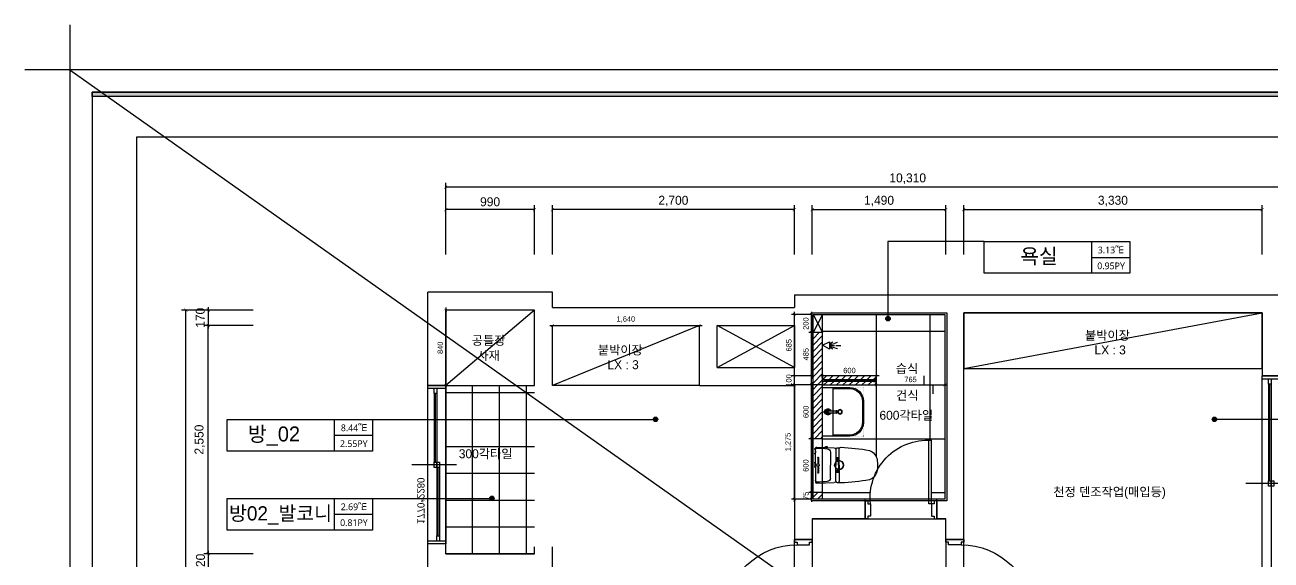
# Model space of a CAD drawing. Header units: inches. Extents: x 47110 to 276445, y 19043 to 183074.
# Drawn here: x 47110 to 61016, y 28919 to 34893 of the extents above; entities that cross this region are included whole.
import ezdxf
from ezdxf.enums import TextEntityAlignment as Align

# ---------------------------------------------------------------- set-up
doc = ezdxf.new("R2010")
doc.units = ezdxf.units.IN
doc.header["$LTSCALE"] = 50
doc.header["$MEASUREMENT"] = 0
doc.header["$PDSIZE"] = 700.071425
doc.linetypes.add('DOT', pattern=[0.25, 0, -0.25])
doc.linetypes.add('HIDDEN', pattern=[0.375, 0.25, -0.125])
for name, color, linetype in [('0-ELC TEXT', 7, 'Continuous'), ('03-TEXT', 3, 'Continuous'), ('03-WAL NEW', 3, 'Continuous'), ('06-FUR', 6, 'Continuous'), ('07-DIM', 1, 'Continuous'), ('07-DIM WAL', 5, 'Continuous'), ('08-HAT', 8, 'Continuous'), ('BATH', 4, 'Continuous'), ('C-WALL1', 2, 'Continuous'), ('CO-BATH', 6, 'Continuous'), ('F-SYM', 7, 'Continuous'), ('fin', 5, 'Continuous'), ('FORM(YOURNAME)-11', 1, 'Continuous'), ('HL', 6, 'HIDDEN'), ('TOILET-1', 6, 'Continuous'), ('WAL NEW', 3, 'Continuous'), ('도면층2', 2, 'Continuous'), ('도면층4', 4, 'Continuous'), ('도면층5', 5, 'Continuous'), ('도면층8', 8, 'Continuous')]:
    doc.layers.add(name, color=color, linetype=linetype)
doc.styles.add('HY 울릉도 L', font='H2GTRM.TTF')
doc.styles.add('YOURNAME', font='@Microsoft JhengHei Light.ttf')
doc.styles.add('넥슨고딕', font='@Microsoft JhengHei Light.ttf')
doc.styles.add('마감재', font='stylu.ttf')
doc.styles.add('코레일둥고', font='')
doc.styles.get('코레일둥고').set_extended_font_data('THE정고딕110')
doc.dimstyles.new('30', dxfattribs={"dimscale": 30, "dimtxt": 2, "dimasz": 1, "dimexe": 1, "dimexo": 1, "dimgap": 1, "dimtad": 1, "dimdec": 0, "dimrnd": 0.05, "dimdsep": 46, "dimlunit": 6, "dimtxsty": 'HY 울릉도 L', "dimblk": 'ARCHTICK', "dimcen": 2.5, "dimdle": 1, "dimclrd": 133, "dimclre": 133, "dimclrt": 30, "dimadec": 0, "dimazin": 0, "dimtfac": 1, "dimtdec": 0, "dimtix": 1, "dimtmove": 2, "dimatfit": 3, "dimldrblk": 'ARCHTICK', "dimfxl": 1, "dimlwd": -1, "dimlwe": -1, "dimarcsym": 0})
doc.dimstyles.new('벽치수 Copy of DIM-50', dxfattribs={"dimscale": 50, "dimtxt": 2, "dimasz": 0.7, "dimexe": 1, "dimexo": 1, "dimgap": 0.7, "dimtad": 1, "dimdec": 0, "dimzin": 1, "dimdsep": 46, "dimlunit": 6, "dimtxsty": '마감재', "dimblk": 'ARCHTICK', "dimcen": -0.09, "dimclrd": 256, "dimclre": 256, "dimclrt": 3, "dimadec": 0, "dimazin": 0, "dimtfac": 1, "dimtdec": 0, "dimtix": 1, "dimtmove": 2, "dimatfit": 0, "dimldrblk": 'ARCHTICK', "dimfxl": 1, "dimtolj": 1, "dimtzin": 0, "dimarcsym": 0})
pattern_1 = [(45, (-10, -59.66), (-35.35534, 35.35534), [])]

# ---------------------------------------------------------------- blocks, each defined once
blk = doc.blocks.new('FORM-PLAN')
at = {"layer": 'FORM(YOURNAME)-11'}
h = blk.add_hatch(color=256, dxfattribs=at)
h.dxf.hatch_style = 1
h.paths.add_polyline_path([(-71444, 55115), (10556, 55115), (10556, 54915), (-71444, 54915)])
h.paths.add_polyline_path([(-71444, -2085), (10556, -2085), (10556, -2285), (-71444, -2285)])
at = {"layer": 'Defpoints', "color": 1}
blk.add_lwpolyline([(-72444, 58115), (-72444, 56115), (-74444, 56115)], dxfattribs=at)
at = {"layer": 'Defpoints', "color": 158}
for points in [[(-71444, -2285), (10556, -2285), (10556, 55115), (-71444, 55115)], [(-69444, 53115), (-64, 53115), (-64, 1215), (-69444, 1215)]]:
    blk.add_lwpolyline(points, close=True, dxfattribs=at)
at = {"layer": 'FORM(YOURNAME)-11', "color": 250}
blk.add_lwpolyline([(-72444, -3285), (11556, -3285), (11556, 56115), (-72444, 56115)], close=True, dxfattribs=at)
at = {"layer": 'FORM(YOURNAME)-11'}
blk.add_lwpolyline([(-71444, 55115), (10556, 55115), (10556, 54915), (-71444, 54915)], close=True, dxfattribs=at)
at = {"layer": 'FORM(YOURNAME)-11', "color": 3, "style": 'YOURNAME'}
for tag, height, p in [('1', 450, (9905, 18188)), ('2', 450, (9905, 17544)), ('3', 450, (9905, 16257)), ('4', 450, (9905, 14326)), ('5', 515, (9905, 12009)), ('6', 515, (9905, 9757)), ('7', 515, (9905, 7504)), ('8', 515, (9905, 5252)), ('9', 515, (9905, 2999)), ('10', 515, (5655, 811)), ('11', 515, (9905, 747)), ('12', 515, (5655, -1441)), ('13', 515, (9905, -1441))]:
    blk.add_attdef(tag, text='', height=height, dxfattribs=at).set_placement(p, align=Align.MIDDLE_RIGHT)
blk = doc.blocks.new('_ArchTick')
at = {"color": 0, "linetype": 'ByBlock', "const_width": 0.15}
blk.add_lwpolyline([(-0.5, -0.5), (0.5, 0.5)], dxfattribs=at)
blk = doc.blocks.new('*D101')
at = {"layer": '07-DIM', "lineweight": -2, "transparency": 16777216}
for p, q in [((51806, 32331), (51806, 33131)), ((62116, 32331), (62116, 33131)), ((62116, 33081), (51806, 33081))]:
    blk.add_line(p, q, dxfattribs=at)
at = {"layer": 'Defpoints', "color": 0, "transparency": 16777216}
for p in [(51806, 33081), (51806, 32281), (62116, 32281)]:
    blk.add_point(p, dxfattribs=at)
at = {"layer": '07-DIM', "lineweight": -2, "transparency": 16777216, "xscale": 35, "yscale": 35, "zscale": 35, "rotation": 180}
blk.add_blockref('_ArchTick', (51806, 33081), dxfattribs=at)
at = {"layer": '07-DIM', "lineweight": -2, "transparency": 16777216, "xscale": 35, "yscale": 35, "zscale": 35}
blk.add_blockref('_ArchTick', (62116, 33081), dxfattribs=at)
at = {"layer": '07-DIM', "color": 3, "transparency": 16777216, "insert": (56961, 33176), "char_height": 100, "attachment_point": 5, "style": '마감재'}
blk.add_mtext('\\A1;10,310', dxfattribs=at)
blk = doc.blocks.new('*D102')
at = {"layer": '07-DIM', "lineweight": -2, "transparency": 16777216}
for p, q in [((52996, 32331), (52996, 32881)), ((55696, 32831), (52996, 32831)), ((55696, 32331), (55696, 32881))]:
    blk.add_line(p, q, dxfattribs=at)
at = {"layer": 'Defpoints', "color": 0, "transparency": 16777216}
for p in [(52996, 32831), (52996, 32281), (55696, 32281)]:
    blk.add_point(p, dxfattribs=at)
at = {"layer": '07-DIM', "lineweight": -2, "transparency": 16777216, "xscale": 35, "yscale": 35, "zscale": 35, "rotation": 180}
blk.add_blockref('_ArchTick', (52996, 32831), dxfattribs=at)
at = {"layer": '07-DIM', "lineweight": -2, "transparency": 16777216, "xscale": 35, "yscale": 35, "zscale": 35}
blk.add_blockref('_ArchTick', (55696, 32831), dxfattribs=at)
at = {"layer": '07-DIM', "color": 3, "transparency": 16777216, "insert": (54346, 32926), "char_height": 100, "attachment_point": 5, "style": '마감재'}
blk.add_mtext('\\A1;2,700', dxfattribs=at)
blk = doc.blocks.new('*D103')
at = {"layer": '07-DIM', "lineweight": -2, "transparency": 16777216}
for p, q in [((51806, 32331), (51806, 32881)), ((52796, 32831), (51806, 32831)), ((52796, 32331), (52796, 32881))]:
    blk.add_line(p, q, dxfattribs=at)
at = {"layer": 'Defpoints', "color": 0, "transparency": 16777216}
for p in [(51806, 32831), (51806, 32281), (52796, 32281)]:
    blk.add_point(p, dxfattribs=at)
at = {"layer": '07-DIM', "lineweight": -2, "transparency": 16777216, "xscale": 35, "yscale": 35, "zscale": 35, "rotation": 180}
blk.add_blockref('_ArchTick', (51806, 32831), dxfattribs=at)
at = {"layer": '07-DIM', "lineweight": -2, "transparency": 16777216, "xscale": 35, "yscale": 35, "zscale": 35}
blk.add_blockref('_ArchTick', (52796, 32831), dxfattribs=at)
at = {"layer": '07-DIM', "color": 3, "transparency": 16777216, "insert": (52301, 32918), "char_height": 100, "attachment_point": 5, "style": '마감재'}
blk.add_mtext('\\A1;990', dxfattribs=at)
blk = doc.blocks.new('*D104')
at = {"layer": '07-DIM', "lineweight": -2, "transparency": 16777216}
for p, q in [((55896, 32331), (55896, 32881)), ((55896, 32831), (57386, 32831)), ((57386, 32331), (57386, 32881))]:
    blk.add_line(p, q, dxfattribs=at)
at = {"layer": 'Defpoints', "color": 0, "transparency": 16777216}
for p in [(57386, 32831), (55896, 32281), (57386, 32281)]:
    blk.add_point(p, dxfattribs=at)
at = {"layer": '07-DIM', "lineweight": -2, "transparency": 16777216, "xscale": 35, "yscale": 35, "zscale": 35, "rotation": 180}
blk.add_blockref('_ArchTick', (55896, 32831), dxfattribs=at)
at = {"layer": '07-DIM', "lineweight": -2, "transparency": 16777216, "xscale": 35, "yscale": 35, "zscale": 35}
blk.add_blockref('_ArchTick', (57386, 32831), dxfattribs=at)
at = {"layer": '07-DIM', "color": 3, "transparency": 16777216, "insert": (56641, 32926), "char_height": 100, "attachment_point": 5, "style": '마감재'}
blk.add_mtext('\\A1;1,490', dxfattribs=at)
blk = doc.blocks.new('*D105')
at = {"layer": '07-DIM', "lineweight": -2, "transparency": 16777216}
for p, q in [((57586, 32331), (57586, 32881)), ((57586, 32831), (60916, 32831)), ((60916, 32331), (60916, 32881))]:
    blk.add_line(p, q, dxfattribs=at)
at = {"layer": 'Defpoints', "color": 0, "transparency": 16777216}
for p in [(60916, 32831), (57586, 32281), (60916, 32281)]:
    blk.add_point(p, dxfattribs=at)
at = {"layer": '07-DIM', "lineweight": -2, "transparency": 16777216, "xscale": 35, "yscale": 35, "zscale": 35, "rotation": 180}
blk.add_blockref('_ArchTick', (57586, 32831), dxfattribs=at)
at = {"layer": '07-DIM', "lineweight": -2, "transparency": 16777216, "xscale": 35, "yscale": 35, "zscale": 35}
blk.add_blockref('_ArchTick', (60916, 32831), dxfattribs=at)
at = {"layer": '07-DIM', "color": 3, "transparency": 16777216, "insert": (59251, 32926), "char_height": 100, "attachment_point": 5, "style": '마감재'}
blk.add_mtext('\\A1;3,330', dxfattribs=at)
blk = doc.blocks.new('*D114')
at = {"layer": '07-DIM', "lineweight": -2, "transparency": 16777216}
for p, q in [((49656, 31709), (48856, 31709)), ((48906, 24769), (48906, 31709)), ((49656, 24769), (48856, 24769))]:
    blk.add_line(p, q, dxfattribs=at)
at = {"layer": 'Defpoints', "color": 0, "transparency": 16777216}
for p in [(48906, 31709), (49706, 31709), (49706, 24769)]:
    blk.add_point(p, dxfattribs=at)
at = {"layer": '07-DIM', "lineweight": -2, "transparency": 16777216, "xscale": 35, "yscale": 35, "zscale": 35}
for p, rotation in [((48906, 31709), 90), ((48906, 24769), 270)]:
    blk.add_blockref('_ArchTick', p, dxfattribs=dict(at, rotation=rotation))
at = {"layer": '07-DIM', "color": 3, "transparency": 16777216, "insert": (48812, 28239), "char_height": 100, "attachment_point": 5, "rotation": 90, "style": '마감재'}
blk.add_mtext('\\A1;6,940', dxfattribs=at)
blk = doc.blocks.new('fffsere')
blk.add_circle((58066, 29979), 50)
at = {"layer": 'C-WALL1'}
for p, q in [((61266, 30869), (61266, 31539)), ((61266, 28149), (61266, 29069))]:
    blk.add_line(p, q, dxfattribs=at)
at = {"layer": '도면층2'}
for p, q in [((58566, 31879), (51946, 31879)), ((58566, 31879), (58566, 31739)), ((61266, 31909), (62656, 31909)), ((61266, 31739), (61266, 31909)), ((62656, 30869), (62656, 31909)), ((61266, 31739), (58566, 31739)), ((61466, 30869), (61466, 31709)), ((61466, 31709), (62456, 31709)), ((62456, 30869), (62456, 31709)), ((56676, 31679), (53346, 31679)), ((53346, 31679), (53346, 30974)), ((56676, 29149), (56676, 31679)), ((59426, 31539), (58566, 31539)), ((58566, 31539), (58566, 31069)), ((59426, 31069), (59426, 31539)), ((59626, 30869), (59626, 31539)), ((61266, 31539), (59626, 31539)), ((59426, 31069), (58566, 31069)), ((53146, 30974), (53346, 30974)), ((59626, 30869), (58566, 30869)), ((58566, 30869), (58566, 29149)), ((62456, 30869), (62656, 30869)), ((56976, 29579), (56976, 29379)), ((57776, 29579), (57776, 29379)), ((56876, 29149), (56876, 29379)), ((56876, 29379), (56976, 29379)), ((57776, 29379), (58366, 29379)), ((58366, 29379), (58366, 29149)), ((56676, 29149), (56876, 29149)), ((58566, 29149), (58366, 29149)), ((61466, 28989), (61466, 29069)), ((62456, 28989), (62456, 29099)), ((62456, 29099), (62656, 29099)), ((62656, 28019), (62656, 29099)), ((61466, 28989), (62456, 28989))]:
    blk.add_line(p, q, dxfattribs=at)
blk.add_lwpolyline([(56866, 29579), (58376, 29579), (58376, 31679), (56866, 31679)], close=True, dxfattribs=at)
blk.add_lwpolyline([(58366, 29379), (56876, 29379)], dxfattribs=at)
at = {"layer": '도면층4'}
for p, q in [((53346, 30974), (53146, 30974)), ((53346, 30944), (53146, 30944)), ((53261, 29804), (53261, 30884)), ((53346, 28574), (53346, 30974)), ((62656, 30869), (62456, 30869)), ((62456, 30869), (62456, 29099)), ((62656, 30839), (62456, 30839)), ((62571, 30014), (62571, 30779)), ((62656, 29099), (62656, 30869)), ((57036, 29549), (57036, 30259)), ((57036, 30259), (57066, 30259)), ((57066, 29549), (57066, 30258)), ((62336, 29984), (62836, 29984)), ((62541, 29189), (62541, 29954)), ((53026, 29774), (53526, 29774)), ((56976, 29379), (56976, 29579)), ((56976, 29579), (56976, 29379)), ((57036, 29549), (57066, 29549)), ((57776, 29579), (57776, 29379)), ((57776, 29379), (56976, 29379)), ((56676, 28249), (56676, 29149)), ((56676, 29149), (56876, 29149)), ((56876, 29149), (56876, 28249)), ((58366, 29149), (58366, 28249)), ((58566, 29149), (58366, 29149)), ((58566, 28249), (58566, 29149)), ((62456, 29129), (62656, 29129)), ((62456, 29099), (62656, 29099))]:
    blk.add_line(p, q, dxfattribs=at)
for points in [[(53246, 30884), (53276, 30884), (53276, 30944), (53246, 30944)], [(62556, 30779), (62586, 30779), (62586, 30839), (62556, 30839)], [(62526, 29954), (62556, 29954), (62556, 30014), (62526, 30014)], [(62556, 29954), (62586, 29954), (62586, 30014), (62556, 30014)], [(53216, 29744), (53246, 29744), (53246, 29804), (53216, 29804)], [(53246, 29744), (53276, 29744), (53276, 29804), (53246, 29804)], [(62526, 29129), (62556, 29129), (62556, 29189), (62526, 29189)]]:
    blk.add_lwpolyline(points, close=True, dxfattribs=at)
for points in [[(56976, 29579), (57006, 29579), (57006, 29549), (57036, 29549), (57036, 29409), (57006, 29409), (57006, 29379), (56976, 29379), (56976, 29579)], [(57776, 29579), (57746, 29579), (57746, 29549), (57716, 29549), (57716, 29409), (57746, 29409), (57746, 29379), (57776, 29379), (57776, 29579)], [(56676, 29149), (56676, 29119), (56706, 29119), (56706, 29089), (56846, 29089), (56846, 29119), (56876, 29119), (56876, 29149), (56676, 29149)], [(58566, 29149), (58566, 29119), (58536, 29119), (58536, 29089), (58396, 29089), (58396, 29119), (58366, 29119), (58366, 29149), (58566, 29149)]]:
    blk.add_lwpolyline(points, dxfattribs=at)
at = {"layer": '도면층5'}
for p, q in [((53246, 30884), (53246, 29804)), ((53276, 30884), (53276, 29804)), ((62556, 30779), (62556, 30014)), ((62586, 30779), (62586, 30014)), ((62526, 29954), (62526, 29189)), ((62556, 29954), (62556, 29189)), ((53246, 29744), (53246, 28664))]:
    blk.add_line(p, q, dxfattribs=at)
for centre, radius, start, end in [((57074, 29613), 646, 354.2444, 93.3276), ((56706, 28279), 810, 90, 177.8774), ((58536, 28279), 810, 2.1226, 90)]:
    blk.add_arc(centre, radius, start, end, dxfattribs=at)
at = {"layer": '도면층8'}
for p, q in [((58566, 31069), (59426, 31539)), ((59426, 31069), (58566, 31539))]:
    blk.add_line(p, q, dxfattribs=at)
at = {"layer": '도면층4', "style": '코레일둥고'}
blk.add_text('1770*2280', height=80, rotation=90, dxfattribs=at).set_placement((62773, 29322))
blk = doc.blocks.new('*D169')
at = {"layer": '07-DIM WAL', "color": 133, "transparency": 16777216}
for p, q in [((51776, 31709), (51776, 31709)), ((51806, 31739), (51806, 30839)), ((51776, 30869), (51776, 30869))]:
    blk.add_line(p, q, dxfattribs=at)
at = {"layer": 'Defpoints', "color": 0, "transparency": 16777216}
for p in [(51806, 31709), (51806, 30869), (51806, 30869)]:
    blk.add_point(p, dxfattribs=at)
at = {"layer": '07-DIM WAL', "color": 133, "transparency": 16777216, "xscale": 30, "yscale": 30, "zscale": 30}
for p, rotation in [((51806, 31709), 90), ((51806, 30869), 270)]:
    blk.add_blockref('_ArchTick', p, dxfattribs=dict(at, rotation=rotation))
at = {"layer": '07-DIM WAL', "color": 30, "transparency": 16777216, "insert": (51745, 31289), "char_height": 60, "attachment_point": 5, "rotation": 90, "style": 'HY 울릉도 L'}
blk.add_mtext('840', dxfattribs=at)
blk = doc.blocks.new('*D170')
at = {"layer": '07-DIM WAL', "color": 133, "transparency": 16777216}
for p, q in [((52996, 31569), (52996, 31569)), ((54636, 31569), (54636, 31569)), ((52966, 31539), (54666, 31539))]:
    blk.add_line(p, q, dxfattribs=at)
at = {"layer": 'Defpoints', "color": 0, "transparency": 16777216}
for p in [(52996, 31539), (54636, 31539), (54636, 31539)]:
    blk.add_point(p, dxfattribs=at)
at = {"layer": '07-DIM WAL', "color": 133, "transparency": 16777216, "xscale": 30, "yscale": 30, "zscale": 30, "rotation": 180}
blk.add_blockref('_ArchTick', (52996, 31539), dxfattribs=at)
at = {"layer": '07-DIM WAL', "color": 133, "transparency": 16777216, "xscale": 30, "yscale": 30, "zscale": 30}
blk.add_blockref('_ArchTick', (54636, 31539), dxfattribs=at)
at = {"layer": '07-DIM WAL', "color": 30, "transparency": 16777216, "insert": (53816, 31605), "char_height": 60, "attachment_point": 5, "style": 'HY 울릉도 L'}
blk.add_mtext('1,640', dxfattribs=at)
blk = doc.blocks.new('A$C4B2D31F0')
at = {"layer": 'fin', "color": 4}
for p, q in [((185, 691), (20, 691)), ((37, 692), (25, 692)), ((37, 692), (50, 692)), ((201, 691), (366, 691)), ((13, 466), (193, 466)), ((193, 427), (14, 427)), ((48, 524), (193, 524)), ((338, 524), (193, 524)), ((373, 466), (193, 466)), ((193, 427), (372, 427))]:
    blk.add_line(p, q, dxfattribs=at)
for points in [[(20, 691), (8, 691, 0.421209), (-7, 676), (-2, 481, 0.001659)], [(366, 691), (378, 691, -0.421209), (393, 676), (388, 481, -0.001659)], [(13, 466, 0.371724), (-2, 451, 0.003515), (-1, 420, 0.320541)], [(373, 466, -0.371724), (388, 451, -0.003515), (387, 420, -0.320541)]]:
    blk.add_lwpolyline(points, format="xyb", dxfattribs=at)
for centre, radius, start, end in [((25, 707), 15, 180, 270), ((50, 707), 15, 270, 0), ((20, 675), 16, 90, 179.3116), ((1004, 663), 1000, 179.3116, 185.9437), ((49, 564), 40, 185.9437, 267.5129), ((336, 564), 40, 272.4871, 354.0563), ((366, 675), 16, 0.6884, 90), ((-618, 663), 1000, 354.0563, 0.6884), ((14, 407), 20, 90, 182.3333), ((13, 481), 15, 181.3651, 270), ((372, 407), 20, 357.6667, 90), ((373, 481), 15, 270, 358.6349), ((2198, 496), 2206, 182.3333, 190.6081), ((-1812, 496), 2206, 349.3919, 357.6667), ((149, 129), 126, 198.2964, 263.4241), ((193, 406), 406, 261.6993, 270), ((193, 406), 406, 270, 278.3007), ((237, 129), 126, 276.5759, 341.7036)]:
    blk.add_arc(centre, radius, start, end, dxfattribs=at)
at = {"layer": 'HL', "linetype": 'Continuous'}
for p, q in [((169, 697), (169, 707)), ((169, 697), (217, 697)), ((186, 693), (181, 697)), ((200, 693), (205, 697)), ((217, 697), (217, 707)), ((-16, 577), (-16, 565)), ((-12, 581), (-5, 581)), ((-12, 561), (-4, 561)), ((106, 666), (184, 666)), ((106, 659), (185, 659)), ((182, 686), (186, 693)), ((187, 651), (182, 686)), ((182, 686), (204, 686)), ((186, 693), (200, 693)), ((187, 651), (199, 651)), ((199, 651), (204, 686)), ((204, 686), (200, 693)), ((200, 659), (279, 659)), ((201, 666), (279, 666)), ((193, 434), (147, 434)), ((193, 434), (239, 434))]:
    blk.add_line(p, q, dxfattribs=at)
for points in [[(110, 427), (110, 451, -0.414214), (114, 455), (131, 455, -0.414214), (135, 451), (135, 435), (135, 427)], [(135, 435), (145, 435, -0.414214), (147, 433), (147, 427)], [(251, 435), (241, 435, 0.414214), (239, 433), (239, 427)], [(276, 427), (276, 451, 0.414214), (272, 455), (255, 455, 0.414214), (251, 451), (251, 435), (251, 427)]]:
    blk.add_lwpolyline(points, format="xyb", dxfattribs=at)
for centre in [(123, 441), (263, 441)]:
    blk.add_circle(centre, 8, dxfattribs=at)
for centre, radius, start, end in [((-12, 577), 4, 90, 180), ((-12, 565), 4, 180, 270), ((106, 663), 3.5, 90, 270), ((279, 663), 3.5, 270, 90)]:
    blk.add_arc(centre, radius, start, end, dxfattribs=at)
blk = doc.blocks.new('B-003')
blk.add_line((0, 0), (0, -65))
at = {"layer": 'CO-BATH'}
for p, q in [((272, 0), (-272, 0)), ((272, -305), (272, 0)), ((-272, 0), (-272, -305)), ((-122, -455), (122, -455))]:
    blk.add_line(p, q, dxfattribs=at)
at = {"layer": 'CO-BATH', "color": 8}
for p, q in [((-262, -120), (-262, -295)), ((262, -120), (-262, -120)), ((-13, -60), (-13, -151)), ((12, -60), (12, -151)), ((262, -295), (262, -120)), ((-15, -156), (-15, -161)), ((-15, -161), (14, -161)), ((-14, -151), (-14, -156)), ((13, -151), (13, -156)), ((14, -156), (14, -161)), ((-112, -445), (112, -445))]:
    blk.add_line(p, q, dxfattribs=at)
at = {"layer": 'CO-BATH', "color": 251}
for p, q in [((-15, -156), (14, -156)), ((-14, -151), (13, -151))]:
    blk.add_line(p, q, dxfattribs=at)
at = {"layer": 'CO-BATH', "color": 8, "linetype": 'DOT'}
blk.add_lwpolyline([(-272, -455), (272, -455), (272, 0), (-272, 0)], close=True, dxfattribs=at)
at = {"layer": 'CO-BATH', "color": 8}
blk.add_circle((0, -195), 25, dxfattribs=at)
at = {"layer": 'CO-BATH', "color": 251}
blk.add_circle((0, -195), 20, dxfattribs=at)
at = {"layer": 'CO-BATH', "color": 8}
for centre, radius, start, end in [((0, -60), 35, 290.9248, 249.0751), ((0, -60), 12.5, 360, 180), ((-112, -295), 150, 180, 270), ((112, -295), 150, 270, 0)]:
    blk.add_arc(centre, radius, start, end, dxfattribs=at)
at = {"layer": 'CO-BATH', "color": 251}
for radius, start, end in [(30, 294.6243, 245.3757), (25, 300, 240), (18, 313.9829, 226.017)]:
    blk.add_arc((0, -60), radius, start, end, dxfattribs=at)
at = {"layer": 'CO-BATH'}
for centre, start, end in [((-122, -305), 180, 270), ((122, -305), 270, 0)]:
    blk.add_arc(centre, 150, start, end, dxfattribs=at)
blk = doc.blocks.new('AC-8')
at = {"layer": 'BATH'}
for p, q in [((-51, 54), (0, 143)), ((45, 54), (-51, 54)), ((-25, 47), (-46, 12)), ((-14, 47), (-28, -8)), ((-2, 49), (-2, -11)), ((0, 143), (45, 54)), ((10, 47), (25, -8)), ((22, 47), (43, 12)), ((-31, -16), (-41, -49)), ((-2, -27), (-2, -89)), ((28, -16), (38, -49))]:
    blk.add_line(p, q, dxfattribs=at)
blk = doc.blocks.new('*D291')
at = {"layer": '07-DIM WAL', "color": 133, "transparency": 16777216}
for p, q in [((55876, 30874), (55856, 30874)), ((55886, 30904), (55886, 30244)), ((55876, 30274), (55856, 30274))]:
    blk.add_line(p, q, dxfattribs=at)
at = {"layer": 'Defpoints', "color": 0, "transparency": 16777216}
for p in [(55906, 30874), (55886, 30274), (55906, 30274)]:
    blk.add_point(p, dxfattribs=at)
at = {"layer": '07-DIM WAL', "color": 133, "transparency": 16777216, "xscale": 30, "yscale": 30, "zscale": 30}
for p, rotation in [((55886, 30874), 90), ((55886, 30274), 270)]:
    blk.add_blockref('_ArchTick', p, dxfattribs=dict(at, rotation=rotation))
at = {"layer": '07-DIM WAL', "color": 30, "transparency": 16777216, "insert": (55825, 30574), "char_height": 60, "attachment_point": 5, "rotation": 90, "style": 'HY 울릉도 L'}
blk.add_mtext('600', dxfattribs=at)
blk = doc.blocks.new('*D292')
at = {"layer": '07-DIM WAL', "color": 133, "transparency": 16777216}
for p, q in [((55876, 30274), (55856, 30274)), ((55886, 30304), (55886, 29644)), ((55876, 29674), (55856, 29674))]:
    blk.add_line(p, q, dxfattribs=at)
at = {"layer": 'Defpoints', "color": 0, "transparency": 16777216}
for p in [(55906, 30274), (55886, 29674), (55906, 29674)]:
    blk.add_point(p, dxfattribs=at)
at = {"layer": '07-DIM WAL', "color": 133, "transparency": 16777216, "xscale": 30, "yscale": 30, "zscale": 30}
for p, rotation in [((55886, 30274), 90), ((55886, 29674), 270)]:
    blk.add_blockref('_ArchTick', p, dxfattribs=dict(at, rotation=rotation))
at = {"layer": '07-DIM WAL', "color": 30, "transparency": 16777216, "insert": (55825, 29974), "char_height": 60, "attachment_point": 5, "rotation": 90, "style": 'HY 울릉도 L'}
blk.add_mtext('600', dxfattribs=at)
blk = doc.blocks.new('*D293')
at = {"layer": '07-DIM WAL', "color": 133, "transparency": 16777216}
for p, q in [((55876, 29674), (55856, 29674)), ((55886, 29704), (55886, 29569)), ((55876, 29599), (55856, 29599))]:
    blk.add_line(p, q, dxfattribs=at)
at = {"layer": 'Defpoints', "color": 0, "transparency": 16777216}
for p in [(55906, 29674), (55886, 29599), (55906, 29599)]:
    blk.add_point(p, dxfattribs=at)
at = {"layer": '07-DIM WAL', "color": 133, "transparency": 16777216, "xscale": 30, "yscale": 30, "zscale": 30}
for p, rotation in [((55886, 29674), 270), ((55886, 29599), 90)]:
    blk.add_blockref('_ArchTick', p, dxfattribs=dict(at, rotation=rotation))
at = {"layer": '07-DIM WAL', "color": 30, "transparency": 16777216, "insert": (55825, 29637), "char_height": 60, "attachment_point": 5, "rotation": 90, "style": 'HY 울릉도 L'}
blk.add_mtext('75', dxfattribs=at)
blk = doc.blocks.new('*D294')
at = {"layer": '07-DIM WAL', "color": 133, "transparency": 16777216}
for p, q in [((55876, 30874), (55666, 30874)), ((55696, 29569), (55696, 30904)), ((55876, 29599), (55666, 29599))]:
    blk.add_line(p, q, dxfattribs=at)
at = {"layer": 'Defpoints', "color": 0, "transparency": 16777216}
for p in [(55696, 30874), (55906, 30874), (55906, 29599)]:
    blk.add_point(p, dxfattribs=at)
at = {"layer": '07-DIM WAL', "color": 133, "transparency": 16777216, "xscale": 30, "yscale": 30, "zscale": 30}
for p, rotation in [((55696, 30874), 90), ((55696, 29599), 270)]:
    blk.add_blockref('_ArchTick', p, dxfattribs=dict(at, rotation=rotation))
at = {"layer": '07-DIM WAL', "color": 30, "transparency": 16777216, "insert": (55630, 30237), "char_height": 60, "attachment_point": 5, "rotation": 90, "style": 'HY 울릉도 L'}
blk.add_mtext('1,275', dxfattribs=at)
blk = doc.blocks.new('*D295')
at = {"layer": '07-DIM WAL', "color": 133, "transparency": 16777216}
for p, q in [((55876, 31659), (55856, 31659)), ((55886, 31689), (55886, 31429)), ((55876, 31459), (55856, 31459))]:
    blk.add_line(p, q, dxfattribs=at)
at = {"layer": 'Defpoints', "color": 0, "transparency": 16777216}
for p in [(55906, 31659), (55886, 31459), (55906, 31459)]:
    blk.add_point(p, dxfattribs=at)
at = {"layer": '07-DIM WAL', "color": 133, "transparency": 16777216, "xscale": 30, "yscale": 30, "zscale": 30}
for p, rotation in [((55886, 31659), 270), ((55886, 31459), 90)]:
    blk.add_blockref('_ArchTick', p, dxfattribs=dict(at, rotation=rotation))
at = {"layer": '07-DIM WAL', "color": 30, "transparency": 16777216, "insert": (55825, 31559), "char_height": 60, "attachment_point": 5, "rotation": 90, "style": 'HY 울릉도 L'}
blk.add_mtext('200', dxfattribs=at)
blk = doc.blocks.new('*D296')
at = {"layer": '07-DIM WAL', "color": 133, "transparency": 16777216}
for p, q in [((55876, 31459), (55856, 31459)), ((55886, 31489), (55886, 30944)), ((55876, 30974), (55856, 30974))]:
    blk.add_line(p, q, dxfattribs=at)
at = {"layer": 'Defpoints', "color": 0, "transparency": 16777216}
for p in [(55906, 31459), (55886, 30974), (55906, 30974)]:
    blk.add_point(p, dxfattribs=at)
at = {"layer": '07-DIM WAL', "color": 133, "transparency": 16777216, "xscale": 30, "yscale": 30, "zscale": 30}
for p, rotation in [((55886, 31459), 90), ((55886, 30974), 270)]:
    blk.add_blockref('_ArchTick', p, dxfattribs=dict(at, rotation=rotation))
at = {"layer": '07-DIM WAL', "color": 30, "transparency": 16777216, "insert": (55825, 31217), "char_height": 60, "attachment_point": 5, "rotation": 90, "style": 'HY 울릉도 L'}
blk.add_mtext('485', dxfattribs=at)
blk = doc.blocks.new('*D297')
at = {"layer": '07-DIM WAL', "color": 133, "transparency": 16777216}
for p, q in [((55876, 31659), (55666, 31659)), ((55696, 30944), (55696, 31689)), ((55876, 30974), (55666, 30974))]:
    blk.add_line(p, q, dxfattribs=at)
at = {"layer": 'Defpoints', "color": 0, "transparency": 16777216}
for p in [(55696, 31659), (55906, 31659), (55906, 30974)]:
    blk.add_point(p, dxfattribs=at)
at = {"layer": '07-DIM WAL', "color": 133, "transparency": 16777216, "xscale": 30, "yscale": 30, "zscale": 30}
for p, rotation in [((55696, 31659), 90), ((55696, 30974), 270)]:
    blk.add_blockref('_ArchTick', p, dxfattribs=dict(at, rotation=rotation))
at = {"layer": '07-DIM WAL', "color": 30, "transparency": 16777216, "insert": (55635, 31317), "char_height": 60, "attachment_point": 5, "rotation": 90, "style": 'HY 울릉도 L'}
blk.add_mtext('685', dxfattribs=at)
blk = doc.blocks.new('*D298')
at = {"layer": '07-DIM WAL', "color": 133, "transparency": 16777216}
for p, q in [((55856, 30974), (55666, 30974)), ((55856, 30874), (55666, 30874)), ((55696, 30844), (55696, 31004))]:
    blk.add_line(p, q, dxfattribs=at)
at = {"layer": 'Defpoints', "color": 0, "transparency": 16777216}
for p in [(55696, 30974), (55886, 30974), (55886, 30874)]:
    blk.add_point(p, dxfattribs=at)
at = {"layer": '07-DIM WAL', "color": 133, "transparency": 16777216, "xscale": 30, "yscale": 30, "zscale": 30}
for p, rotation in [((55696, 30974), 270), ((55696, 30874), 90)]:
    blk.add_blockref('_ArchTick', p, dxfattribs=dict(at, rotation=rotation))
at = {"layer": '07-DIM WAL', "color": 30, "transparency": 16777216, "insert": (55635, 30924), "char_height": 60, "attachment_point": 5, "rotation": 90, "style": 'HY 울릉도 L'}
blk.add_mtext('100', dxfattribs=at)
blk = doc.blocks.new('*D299')
at = {"layer": '07-DIM WAL', "color": 133, "transparency": 16777216}
for p, q in [((56641, 30974), (55981, 30974)), ((56011, 31004), (56011, 31004)), ((56611, 31004), (56611, 31004))]:
    blk.add_line(p, q, dxfattribs=at)
at = {"layer": 'Defpoints', "color": 0, "transparency": 16777216}
for p in [(56011, 30974), (56011, 30974), (56611, 30974)]:
    blk.add_point(p, dxfattribs=at)
at = {"layer": '07-DIM WAL', "color": 133, "transparency": 16777216, "xscale": 30, "yscale": 30, "zscale": 30, "rotation": 180}
blk.add_blockref('_ArchTick', (56011, 30974), dxfattribs=at)
at = {"layer": '07-DIM WAL', "color": 133, "transparency": 16777216, "xscale": 30, "yscale": 30, "zscale": 30}
blk.add_blockref('_ArchTick', (56611, 30974), dxfattribs=at)
at = {"layer": '07-DIM WAL', "color": 30, "transparency": 16777216, "insert": (56311, 31035), "char_height": 60, "attachment_point": 5, "style": 'HY 울릉도 L'}
blk.add_mtext('600', dxfattribs=at)
blk = doc.blocks.new('*D300')
at = {"layer": '07-DIM WAL', "color": 133, "transparency": 16777216}
for p, q in [((56581, 30874), (57406, 30874)), ((56611, 30904), (56611, 30904)), ((57376, 30904), (57376, 30904))]:
    blk.add_line(p, q, dxfattribs=at)
at = {"layer": 'Defpoints', "color": 0, "transparency": 16777216}
for p in [(56611, 30874), (57376, 30874), (57376, 30874)]:
    blk.add_point(p, dxfattribs=at)
at = {"layer": '07-DIM WAL', "color": 133, "transparency": 16777216, "xscale": 30, "yscale": 30, "zscale": 30, "rotation": 180}
blk.add_blockref('_ArchTick', (56611, 30874), dxfattribs=at)
at = {"layer": '07-DIM WAL', "color": 133, "transparency": 16777216, "xscale": 30, "yscale": 30, "zscale": 30}
blk.add_blockref('_ArchTick', (57376, 30874), dxfattribs=at)
at = {"layer": '07-DIM WAL', "color": 30, "transparency": 16777216, "insert": (56993, 30935), "char_height": 60, "attachment_point": 5, "style": 'HY 울릉도 L'}
blk.add_mtext('765', dxfattribs=at)
blk = doc.blocks.new('*D314')
at = {"layer": '07-DIM', "lineweight": -2, "transparency": 16777216}
for p, q in [((49656, 31709), (49106, 31709)), ((49156, 31744), (49156, 31504)), ((49656, 31539), (49106, 31539))]:
    blk.add_line(p, q, dxfattribs=at)
at = {"layer": 'Defpoints', "color": 0, "transparency": 16777216}
for p in [(49706, 31709), (49156, 31539), (49706, 31539)]:
    blk.add_point(p, dxfattribs=at)
at = {"layer": '07-DIM', "lineweight": -2, "transparency": 16777216, "xscale": 35, "yscale": 35, "zscale": 35}
for p, rotation in [((49156, 31709), 270), ((49156, 31539), 90)]:
    blk.add_blockref('_ArchTick', p, dxfattribs=dict(at, rotation=rotation))
at = {"layer": '07-DIM', "color": 3, "transparency": 16777216, "insert": (49067, 31624), "char_height": 100, "attachment_point": 5, "rotation": 90, "style": '마감재'}
blk.add_mtext('\\A1;170', dxfattribs=at)
blk = doc.blocks.new('*D315')
at = {"layer": '07-DIM', "lineweight": -2, "transparency": 16777216}
for p, q in [((49656, 28989), (49106, 28989)), ((49156, 29024), (49156, 28734)), ((49656, 28769), (49106, 28769))]:
    blk.add_line(p, q, dxfattribs=at)
at = {"layer": 'Defpoints', "color": 0, "transparency": 16777216}
for p in [(49706, 28989), (49156, 28769), (49706, 28769)]:
    blk.add_point(p, dxfattribs=at)
at = {"layer": '07-DIM', "lineweight": -2, "transparency": 16777216, "xscale": 35, "yscale": 35, "zscale": 35}
for p, rotation in [((49156, 28989), 270), ((49156, 28769), 90)]:
    blk.add_blockref('_ArchTick', p, dxfattribs=dict(at, rotation=rotation))
at = {"layer": '07-DIM', "color": 3, "transparency": 16777216, "insert": (49069, 28879), "char_height": 100, "attachment_point": 5, "rotation": 90, "style": '마감재'}
blk.add_mtext('\\A1;220', dxfattribs=at)
blk = doc.blocks.new('*D317')
at = {"layer": '07-DIM', "lineweight": -2, "transparency": 16777216}
for p, q in [((49656, 31539), (49106, 31539)), ((49156, 28989), (49156, 31539)), ((49656, 28989), (49106, 28989))]:
    blk.add_line(p, q, dxfattribs=at)
at = {"layer": 'Defpoints', "color": 0, "transparency": 16777216}
for p in [(49156, 31539), (49706, 31539), (49706, 28989)]:
    blk.add_point(p, dxfattribs=at)
at = {"layer": '07-DIM', "lineweight": -2, "transparency": 16777216, "xscale": 35, "yscale": 35, "zscale": 35}
for p, rotation in [((49156, 31539), 90), ((49156, 28989), 270)]:
    blk.add_blockref('_ArchTick', p, dxfattribs=dict(at, rotation=rotation))
at = {"layer": '07-DIM', "color": 3, "transparency": 16777216, "insert": (49062, 30264), "char_height": 100, "attachment_point": 5, "rotation": 90, "style": '마감재'}
blk.add_mtext('\\A1;2,550', dxfattribs=at)

msp = doc.modelspace()

# ---------------------------------------------------------------- hatches: boundary and pattern name
at = {"layer": '0-ELC TEXT'}
h = msp.add_hatch(color=256, dxfattribs=at)
h.dxf.hatch_style = 1
edge = h.paths.add_edge_path()
edge.add_arc((56740.7774937, 31613.6695037), 25, 0, 360)
h = msp.add_hatch(color=256, dxfattribs=at)
h.dxf.hatch_style = 1
edge = h.paths.add_edge_path()
edge.add_arc((54146.2774023, 30490), 25, -180, 180, ccw=False)
h = msp.add_hatch(color=256, dxfattribs=at)
h.dxf.hatch_style = 1
edge = h.paths.add_edge_path()
edge.add_arc((60383.7774023, 30490), 25, 0, 360)
h = msp.add_hatch(color=256, dxfattribs=at)
h.dxf.hatch_style = 1
edge = h.paths.add_edge_path()
edge.add_arc((52321.2774023, 29608), 25, -180, 180, ccw=False)
at = {"layer": '08-HAT', "transparency": 33554687}
h = msp.add_hatch(dxfattribs=at)
h.set_pattern_fill('_USER', color=256, scale=600, double=1, pattern_type=0)
h.set_pattern_definition([(0, (56010.94, 30874), (0, 600), []), (90, (56010.94, 30874), (-600, 4e-14), [])])
h.paths.add_polyline_path([(57375.9375476, 29599.0161255), (57375.9375476, 31659.0161255), (56010.9375476, 31659.0161255), (56010.9375476, 31316.5161255), (56088.5048639, 31356.2940172), (56088.5048639, 31272.1742433), (56010.9375476, 31316.5161255), (56010.9375476, 30974.0161255), (56610.9375476, 30974.0161255), (56610.9375476, 30874.0161255), (56010.9375476, 30874.0161255), (56010.9375476, 30846.5161255), (56315.9375476, 30846.5161255), (56465.9375476, 30846.5161255), (56465.9375476, 30696.5161255), (56465.9375476, 30451.5161255), (56465.9375476, 30301.5161255), (56315.9375476, 30301.5161255), (56010.9375476, 30301.5161255), (56010.9375476, 30177.5090909), (56042.3016118, 30176.7616914), (56042.3016118, 30183.969871, -0.4142135624), (56046.3016118, 30187.969871), (56058.4178895, 30187.969871, -0.4142135624), (56062.4178895, 30183.969871), (56062.4178895, 30176.2823245), (56142.6959526, 30174.3693142, -0.407252388), (56157.3386071, 30159.3735713, -0.371723976), (56172.044168, 30173.7724625, -0.0035151689), (56202.9658041, 30172.9302487, -0.2003231974), (56217.4143139, 30178.2812736, -0.0361212133), (56533.6888446, 30142.4102631, -0.2920779423), (56618.9753561, 30037.6139068, -0.0362346677), (56623.2274812, 29979.0161255, -0.0362346677), (56618.9753561, 29920.4183442, -0.0065864038), (56618.5534433, 29917.1387238, -0.2880438412), (57214.6868412, 30258.6753044), (57225.9375476, 30258.6753044), (57225.9375476, 29599.0161255)])
h.paths.add_polyline_path([(56010.9375476, 29780.5231602), (56010.9375476, 29674.0161255), (56010.9375476, 29599.0161255), (56542.8430399, 29599.0161255, -0.100291477), (56588.1503964, 29851.4643152, -0.1321264308), (56533.6888446, 29815.6219879, -0.0361212133), (56217.4143139, 29779.7509774, -0.2003231974), (56202.9658041, 29785.1020024, -0.0035151689), (56172.044168, 29784.2597886, -0.371723976), (56157.3386071, 29798.6586797, -0.407252388), (56142.6959526, 29783.6629368)])
h = msp.add_hatch(dxfattribs=at)
h.set_pattern_fill('_USER', color=256, scale=300, double=1, pattern_type=0)
h.set_pattern_definition([(0, (51805.94, 28988.68), (0, 300), []), (90, (51805.94, 28988.68), (-300, 2e-14), [])])
h.paths.add_polyline_path([(52795.9375476, 30868.6753044), (51805.9375476, 30868.6753044), (51805.9375476, 28988.6753044), (52795.9375476, 28988.6753044)])
at = {"layer": 'WAL NEW'}
h = msp.add_hatch(dxfattribs=at)
h.set_pattern_fill('_USER', color=256, scale=50, angle=45, pattern_type=0)
h.set_pattern_definition(pattern_1)
h.paths.add_polyline_path([(56010.9375476, 30874.0161255), (55905.9375476, 30874.0161255), (55905.9375476, 31459.0161255), (56010.9375476, 31459.0161255)])
h = msp.add_hatch(dxfattribs=at)
h.set_pattern_fill('_USER', color=8, scale=50, angle=45, pattern_type=0)
h.set_pattern_definition(pattern_1)
h.paths.add_polyline_path([(55905.9375476, 30874.0161255), (55905.9375476, 30274.0161255), (56010.9375476, 30274.0161255), (56010.9375476, 30301.5161255), (56010.9375476, 30846.5161255), (56010.9375476, 30874.0161255)])
h.paths.add_polyline_path([(55905.9375476, 29674.0161255), (55905.9375476, 29599.0161255), (56010.9375476, 29599.0161255), (56010.9375476, 29674.0161255)])
h = msp.add_hatch(dxfattribs=at)
h.set_pattern_fill('_USER', color=8, scale=50, angle=45, pattern_type=0)
h.set_pattern_definition(pattern_1)
h.paths.add_polyline_path([(56610.9375476, 30934.0161255), (56610.9375476, 30974.0161255), (56010.9375476, 30974.0161255), (56010.9375476, 30934.0161255)])
h.paths.add_polyline_path([(56010.9375476, 30874.0161255), (56610.9375476, 30874.0161255), (56610.9375476, 30914.0161255), (56010.9375476, 30914.0161255)])

# ---------------------------------------------------------------- linework, layer by layer
msp.add_circle((56195.9375476, 29979.0161255), 50)
at = {"layer": '0-ELC TEXT'}
for p, q in [((59014.1999077, 32120.9122724), (59014.1999077, 32474.6713575)), ((59014.1999077, 32297.7918149), (59438.8919097, 32297.7918149)), ((56610.9375476, 30874.0161255), (57375.9375476, 30874.0161255)), ((50565.5278744, 30136.2409149), (50565.5278744, 30490)), ((50990.2198764, 30490), (54146.2774023, 30490)), ((63247.3349282, 30490), (60383.7774023, 30490)), ((50565.5278744, 30313.1204574), (50990.2198764, 30313.1204574)), ((50565.5278744, 29254.2409149), (50565.5278744, 29608)), ((50990.2198764, 29608), (52321.2774023, 29608)), ((50565.5278744, 29431.1204574), (50990.2198764, 29431.1204574))]:
    msp.add_line(p, q, dxfattribs=at)
for points in [[(57814.1999077, 32474.6713575), (56740.7774937, 32474.6713575), (56740.7774937, 31613.6695037)], [(57141.7761766, 30974.0161255), (57141.7761766, 30874.0161255), (57241.7761766, 30874.0161255), (57241.7761766, 30774.0161255)]]:
    msp.add_lwpolyline(points, dxfattribs=at)
for points in [[(57814.1999077, 32474.6713575), (59438.8919097, 32474.6713575), (59438.8919097, 32120.9122724), (57814.1999077, 32120.9122724)], [(49365.5278744, 30490), (50990.2198764, 30490), (50990.2198764, 30136.2409149), (49365.5278744, 30136.2409149)], [(49365.5278744, 29608), (50990.2198764, 29608), (50990.2198764, 29254.2409149), (49365.5278744, 29254.2409149)]]:
    msp.add_lwpolyline(points, close=True, dxfattribs=at)
for centre in [(56740.7774937, 31613.6695037), (54146.2774023, 30490), (60383.7774023, 30490), (52321.2774023, 29608)]:
    msp.add_circle(centre, 25, dxfattribs=at)
at = {"layer": '03-WAL NEW'}
for p, q in [((56010.9375476, 29599.0161255), (56010.9375476, 31659.0161255)), ((56010.9375476, 30874.0161255), (55905.9375476, 30874.0161255)), ((56010.9375476, 30274.0161255), (55905.9375476, 30274.0161255)), ((56010.9375476, 29674.0161255), (55905.9375476, 29674.0161255))]:
    msp.add_line(p, q, dxfattribs=at)
for points in [[(56010.9375476, 31459.0161255), (55905.9375476, 31459.0161255)], [(56010.9375476, 30874.0161255), (56610.9375476, 30874.0161255), (56610.9375476, 30974.0161255), (56010.9375476, 30974.0161255), (56010.9375476, 30874.0161255)]]:
    msp.add_lwpolyline(points, dxfattribs=at)
at = {"layer": '06-FUR'}
for p, q in [((52795.9375476, 31708.6753044), (51805.9375476, 30868.6753044)), ((57585.9375476, 31058.6753044), (60915.9375476, 31678.6753044)), ((54635.9375476, 31538.6753044), (52995.9375476, 30868.6753044)), ((54635.9375476, 30868.6753044), (52995.9375476, 30868.6753044))]:
    msp.add_line(p, q, dxfattribs=at)
for points in [[(51805.9375476, 30868.6753044), (52795.9375476, 30868.6753044), (52795.9375476, 31708.6753044), (51805.9375476, 31708.6753044)], [(57585.9375476, 31058.6753044), (60915.9375476, 31058.6753044), (60915.9375476, 31678.6753044), (57585.9375476, 31678.6753044)]]:
    msp.add_lwpolyline(points, close=True, dxfattribs=at)
at = {"layer": '08-HAT', "color": 1}
for p, q in [((56010.9375476, 31659.0161255), (55905.9375476, 31459.0161255)), ((55905.9375476, 31659.0161255), (56010.9375476, 31459.0161255))]:
    msp.add_line(p, q, dxfattribs=at)
at = {"layer": '08-HAT'}
msp.add_lwpolyline([(47609.949898, 34392.5627721), (68609.949898, 19542.5627721)], dxfattribs=at)
msp.add_lwpolyline([(56010.9375476, 31659.0161255), (57375.9375476, 31659.0161255), (57375.9375476, 29599.0161255), (56010.9375476, 29599.0161255)], close=True, dxfattribs=at)
at = {"layer": 'BATH'}
for p, q in [((56485.9375476, 29578.6753044), (56485.9375476, 29599.0161255)), ((57285.9375476, 29578.6753044), (57285.9375476, 29599.0161255))]:
    msp.add_line(p, q, dxfattribs=at)
msp.add_lwpolyline([(56485.9375476, 29599.0161255), (55905.9375476, 29599.0161255), (55905.9375476, 31659.0161255), (57375.9375476, 31659.0161255), (57375.9375476, 29599.0161255), (57285.9375476, 29599.0161255)], dxfattribs=at)
at = {"layer": 'CO-BATH'}
for p, q in [((56590.9375476, 30926.5161255), (56030.9375476, 30926.5161255)), ((56590.9375476, 30921.5161255), (56030.9375476, 30921.5161255))]:
    msp.add_line(p, q, dxfattribs=at)
at = {"layer": 'CO-BATH', "color": 8}
msp.add_lwpolyline([(56610.9375476, 30934.0161255), (56610.9375476, 30914.0161255), (56010.9375476, 30914.0161255), (56010.9375476, 30934.0161255)], close=True, dxfattribs=at)
at = {"layer": 'CO-BATH'}
for points in [[(56010.9375476, 30934.0161255), (56040.9375476, 30934.0161255), (56040.9375476, 30929.0161255), (56030.9375476, 30929.0161255), (56030.9375476, 30919.0161255), (56040.9375476, 30919.0161255), (56040.9375476, 30914.0161255), (56010.9375476, 30914.0161255)], [(56610.9375476, 30934.0161255), (56580.9375476, 30934.0161255), (56580.9375476, 30929.0161255), (56590.9375476, 30929.0161255), (56590.9375476, 30919.0161255), (56580.9375476, 30919.0161255), (56580.9375476, 30914.0161255), (56610.9375476, 30914.0161255)]]:
    msp.add_lwpolyline(points, close=True, dxfattribs=at)

# ---------------------------------------------------------------- block references
at = {"xscale": -1}
msp.add_blockref('fffsere', (114261.9971176, 0), dxfattribs=at)
at = {"xscale": -1, "rotation": 90.00000000000001}
msp.add_blockref('A$C4B2D31F0', (56623.227556, 30171.9656683), dxfattribs=at)
at = {"layer": '07-DIM WAL', "xscale": -1, "rotation": 89.99999999999999}
msp.add_blockref('B-003', (56010.9375476, 30574.0161255), dxfattribs=at)
at = {"layer": 'F-SYM', "xscale": 0.2500000000000001, "yscale": 0.2500000000000001, "zscale": 0.2500000000000001}
msp.add_blockref('FORM-PLAN', (65720.9985804, 20363.7620237), dxfattribs=at)
at = {"layer": 'TOILET-1', "linetype": 'Continuous', "xscale": 0.873786407766195, "yscale": 0.873786407766195, "zscale": 0.873786407766195, "rotation": 90.00000000000001}
msp.add_blockref('AC-8', (56135.6606775, 31316.5843809), dxfattribs=at)

# ---------------------------------------------------------------- texts
at = {"layer": '0-ELC TEXT', "style": '코레일둥고'}
for s, p in [('공틀장', (52096.4149049, 31321.700864)), ('붙박이장', (58938.6989769, 31378.519279)), ('붙박이장', (53503.6989769, 31213.519279)), ('LX : 3', (59045.3499521, 31214.9877838)), ('사재', (52157.8347711, 31152.5386215)), ('LX : 3', (53610.3499521, 31049.9877838)), ('습식', (56828.50892, 31007.7098094)), ('건식', (56831.5328828, 30708.0919232)), ('600각타일', (56645.6652692, 30485.8495598)), ('300각타일', (51951.4676281, 30056.1741111)), (' 천정 덴조작업(매입등)', (58548.5651482, 29631.480893))]:
    msp.add_text(s, height=100, dxfattribs=at).set_placement(p)
at = {"layer": '03-TEXT'}
for s, height, style, p in [('욕실', 166.66666667, '코레일둥고', (58425.8086113, 32228.3712391)), ('3.13㎡', 75, '넥슨고딕', (59231.5696149, 32342.8772152)), ('0.95PY', 75, '넥슨고딕', (59230.2904673, 32165.9976726)), ('방_02', 166.66666667, '코레일둥고', (49889.4879395, 30243.6998816)), ('8.44㎡', 75, '넥슨고딕', (50785.0686343, 30358.2058577)), ('2.55PY', 75, '넥슨고딕', (50779.9408024, 30181.3263151)), ('방02_발코니', 158.33333333, '코레일둥고', (49961.9462729, 29361.6998816)), ('2.69㎡', 75, '넥슨고딕', (50783.6870553, 29476.2058577)), ('0.81PY', 75, '넥슨고딕', (50781.618434, 29299.3263151))]:
    msp.add_text(s, height=height, dxfattribs=dict(at, style=style)).set_placement(p, align=Align.CENTER)

# ---------------------------------------------------------------- dimensions: what is measured, and where the dimension line sits
at = {"layer": '07-DIM'}
for base, p1, p2, picture, middle in [((51805.9375476, 33081.1753044), (62115.9375476, 32281.1753044), (51805.9375476, 32281.1753044), '*D101', (56960.9375476, 33175.545729)), ((51805.9375476, 32831.1753044), (52795.9375476, 32281.1753044), (51805.9375476, 32281.1753044), '*D103', (52300.9375476, 32918.1884816)), ((52995.9375476, 32831.1753044), (55695.9375476, 32281.1753044), (52995.9375476, 32281.1753044), '*D102', (54345.9375476, 32925.545729)), ((57385.9375476, 32831.1753044), (55895.9375476, 32281.1753044), (57385.9375476, 32281.1753044), '*D104', (56640.9375476, 32925.545729)), ((60915.9375476, 32831.1753044), (57585.9375476, 32281.1753044), (60915.9375476, 32281.1753044), '*D105', (59250.9375476, 32925.545729))]:
    dim = msp.add_linear_dim(base=base, p1=p1, p2=p2, angle=180, dimstyle='벽치수 Copy of DIM-50', dxfattribs=at)
    dim.commit()
    dim.dimension.update_dxf_attribs({"geometry": picture, "text_midpoint": middle})
for base, p1, p2, picture, middle in [((48905.9375476, 31708.6753044), (49705.9375476, 24768.6753044), (49705.9375476, 31708.6753044), '*D114', (48811.567123, 28238.6753044)), ((49155.9375476, 31538.6753044), (49705.9375476, 31708.6753044), (49705.9375476, 31538.6753044), '*D314', (49066.9843997, 31623.6753044)), ((49155.9375476, 31538.6753044), (49705.9375476, 28988.6753044), (49705.9375476, 31538.6753044), '*D317', (49061.567123, 30263.6753044)), ((49155.9375476, 28768.6753044), (49705.9375476, 28988.6753044), (49705.9375476, 28768.6753044), '*D315', (49069.1439897, 28878.6753044))]:
    dim = msp.add_linear_dim(base=base, p1=p1, p2=p2, angle=90, dimstyle='벽치수 Copy of DIM-50', override={"dimtfill": 0}, dxfattribs=at)
    dim.commit()
    dim.dimension.update_dxf_attribs({"geometry": picture, "text_midpoint": middle})
at = {"layer": '07-DIM WAL'}
for base, p1, p2, angle, override, picture, middle in [((51805.9375476, 30868.6753044), (51805.9375476, 31708.6753044), (51805.9375476, 30868.6753044), 90, {"dimfxl": 1.25, "dimarcsym": 2}, '*D169', (51744.6349696, 31288.6753044)), ((54635.9375476, 31538.6753044), (52995.9375476, 31538.6753044), (54635.9375476, 31538.6753044), 0, {"dimfxl": 1.25, "dimarcsym": 2}, '*D170', (53815.9375476, 31604.6183166)), ((55695.9375476, 31659.0161255), (55905.9375476, 30974.0161255), (55905.9375476, 31659.0161255), 90, {"dimfxl": 1.25, "dimtfill": 0}, '*D297', (55634.6349696, 31316.5161255)), ((55885.9375476, 31459.0161255), (55905.9375476, 31659.0161255), (55905.9375476, 31459.0161255), 90, {"dimfxl": 1.25, "dimtfill": 0}, '*D295', (55824.6756751, 31559.0161255)), ((55885.9375476, 30974.0161255), (55905.9375476, 31459.0161255), (55905.9375476, 30974.0161255), 90, {"dimfxl": 1.25, "dimtfill": 0}, '*D296', (55824.6349696, 31216.5161255)), ((55695.9375476, 30874.0161255), (55905.9375476, 29599.0161255), (55905.9375476, 30874.0161255), 90, {"dimfxl": 1.25, "dimtfill": 0}, '*D294', (55629.9945354, 30236.5161255)), ((55695.9375476, 30974.0161255), (55885.9375476, 30874.0161255), (55885.9375476, 30974.0161255), 90, {"dimfxl": 1.25, "dimtfill": 0}, '*D298', (55634.6756751, 30924.0161255)), ((55885.9375476, 30274.0161255), (55905.9375476, 30874.0161255), (55905.9375476, 30274.0161255), 90, {"dimfxl": 1.25, "dimtfill": 0}, '*D291', (55824.6756751, 30574.0161255)), ((55885.9375476, 29674.0161255), (55905.9375476, 30274.0161255), (55905.9375476, 29674.0161255), 90, {"dimfxl": 1.25, "dimtfill": 0}, '*D292', (55824.6756751, 29974.0161255)), ((55885.9375476, 29599.0161255), (55905.9375476, 29674.0161255), (55905.9375476, 29599.0161255), 90, {"dimfxl": 1.25, "dimtfill": 0}, '*D293', (55825.2862586, 29636.5161255))]:
    dim = msp.add_linear_dim(base=base, p1=p1, p2=p2, angle=angle, dimstyle='30', override=override, dxfattribs=at)
    dim.commit()
    dim.dimension.update_dxf_attribs({"geometry": picture, "text_midpoint": middle})
for base, p1, p2, picture, middle in [((56010.9375476, 30974.0161255), (56610.9375476, 30974.0161255), (56010.9375476, 30974.0161255), '*D299', (56310.9375476, 31035.277998)), ((57375.9375476, 30874.0161255), (56610.9375476, 30874.0161255), (57375.9375476, 30874.0161255), '*D300', (56993.4375476, 30934.6674145))]:
    dim = msp.add_linear_dim(base=base, p1=p1, p2=p2, dimstyle='30', override={"dimfxl": 1.25, "dimtfill": 0}, dxfattribs=at)
    dim.commit()
    dim.dimension.update_dxf_attribs({"geometry": picture, "text_midpoint": middle})

doc.saveas('drawing.dxf')
